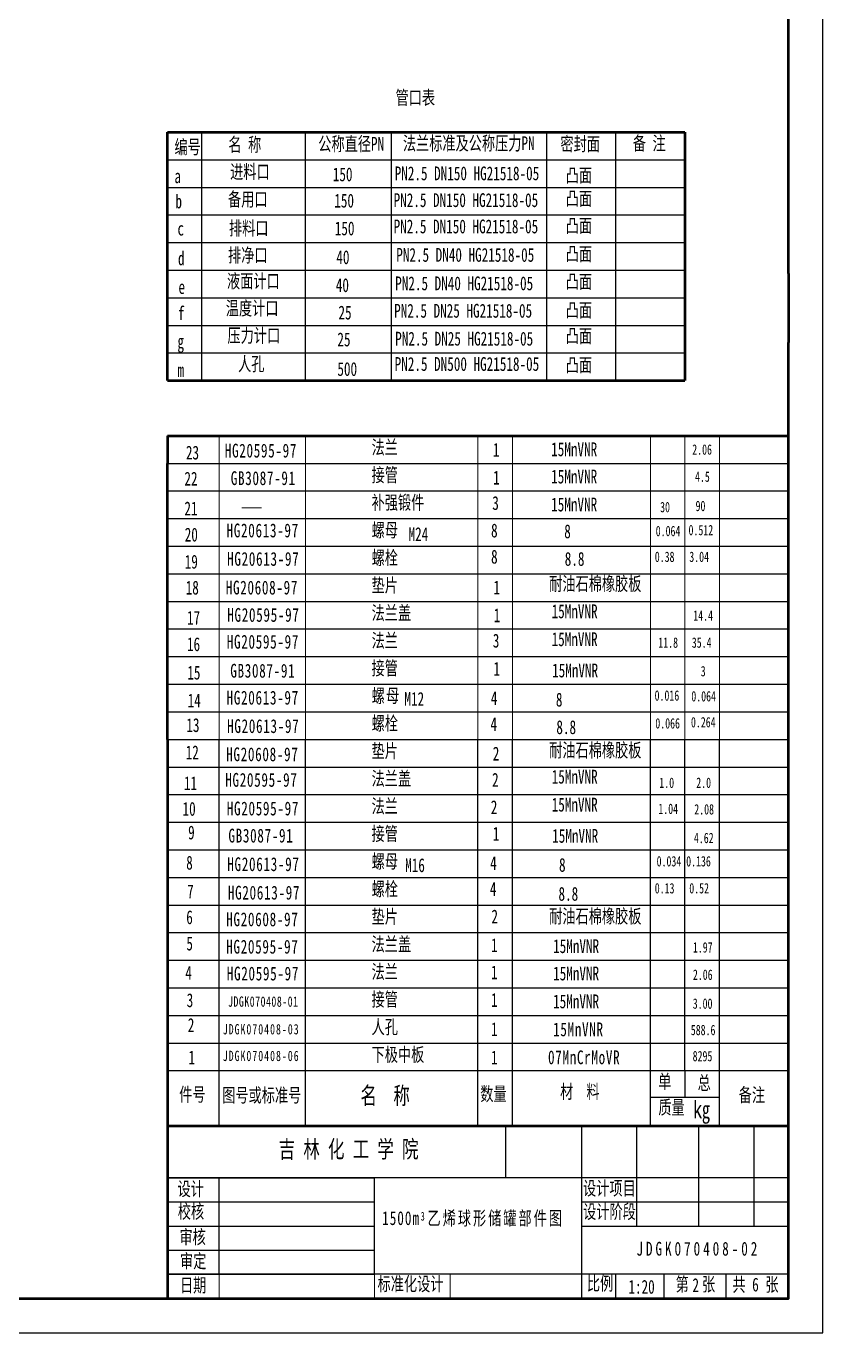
# Model space of a CAD drawing. Header units: millimetres. Extents: x -3246 to -2405, y -984 to -390.
# Drawn here: x -2636.2 to -2405.2, y -983.8 to -605 of the extents above; entities that cross this region are included whole.
import ezdxf

# ---------------------------------------------------------------- set-up
doc = ezdxf.new("R2010")
doc.units = ezdxf.units.MM
for name, color, linetype, lineweight in [('图层1', 180, 'Continuous', 50), ('文字', 7, 'Continuous', 18), ('轮廓线', 170, 'Continuous', 50)]:
    doc.layers.add(name, color=color, linetype=linetype, lineweight=lineweight)
doc.styles.add('技术说明', font='txt.shx', dxfattribs={"width": 0.7, "height": 4, "bigfont": 'gbcbig.shx'})

msp = doc.modelspace()

# ---------------------------------------------------------------- linework, layer by layer
for p, q in [((-2595.239, -635.762), (-2555.239, -635.762)), ((-2595.239, -635.762), (-2555.239, -635.762)), ((-2595.239, -635.762), (-2555.239, -635.762)), ((-2585.239, -707.762), (-2585.239, -635.762)), ((-2555.239, -707.762), (-2555.239, -635.762)), ((-2555.239, -707.762), (-2555.239, -635.762)), ((-2555.239, -635.762), (-2465.239, -635.762)), ((-2555.239, -635.762), (-2465.239, -635.762)), ((-2555.239, -635.762), (-2465.239, -635.762)), ((-2530.239, -707.762), (-2530.239, -635.762)), ((-2485.239, -707.762), (-2485.239, -635.762)), ((-2465.239, -707.762), (-2465.239, -635.762)), ((-2465.239, -707.762), (-2465.239, -635.762)), ((-2465.239, -635.762), (-2445.239, -635.762)), ((-2465.239, -635.762), (-2445.239, -635.762)), ((-2465.239, -635.762), (-2445.239, -635.762)), ((-2595.239, -643.762), (-2555.239, -643.762)), ((-2555.239, -643.762), (-2465.239, -643.762)), ((-2465.239, -643.762), (-2445.239, -643.762)), ((-2595.239, -651.762), (-2555.239, -651.762)), ((-2555.239, -651.762), (-2465.239, -651.762)), ((-2465.239, -651.762), (-2445.239, -651.762)), ((-2595.239, -659.762), (-2555.239, -659.762)), ((-2555.239, -659.762), (-2465.239, -659.762)), ((-2465.239, -659.762), (-2445.239, -659.762)), ((-2595.239, -667.762), (-2555.239, -667.762)), ((-2555.239, -667.762), (-2465.239, -667.762)), ((-2465.239, -667.762), (-2445.239, -667.762)), ((-2595.239, -675.762), (-2555.239, -675.762)), ((-2555.239, -675.762), (-2465.239, -675.762)), ((-2465.239, -675.762), (-2445.239, -675.762)), ((-2595.239, -683.762), (-2555.239, -683.762)), ((-2555.239, -683.762), (-2465.239, -683.762)), ((-2465.239, -683.762), (-2445.239, -683.762)), ((-2595.239, -691.762), (-2555.239, -691.762)), ((-2555.239, -691.762), (-2465.239, -691.762)), ((-2465.239, -691.762), (-2445.239, -691.762)), ((-2595.239, -699.762), (-2555.239, -699.762)), ((-2555.239, -699.762), (-2465.239, -699.762)), ((-2465.239, -699.762), (-2445.239, -699.762)), ((-2595.239, -707.762), (-2555.239, -707.762)), ((-2547.374, -707.762), (-2465.239, -707.762)), ((-2465.239, -707.762), (-2445.239, -707.762)), ((-2595.239, -731.762), (-2415.239, -731.762)), ((-2595.239, -731.762), (-2415.239, -731.762)), ((-2595.239, -731.762), (-2415.239, -731.762)), ((-2595.239, -731.762), (-2415.239, -731.762)), ((-2595.239, -739.762), (-2415.239, -739.762)), ((-2595.239, -739.762), (-2415.239, -739.762)), ((-2595.239, -739.762), (-2415.239, -739.762)), ((-2595.239, -739.762), (-2415.239, -739.762)), ((-2595.239, -747.762), (-2415.239, -747.762)), ((-2595.239, -747.762), (-2415.239, -747.762)), ((-2595.239, -747.762), (-2415.239, -747.762)), ((-2595.239, -747.762), (-2415.239, -747.762)), ((-2595.239, -755.762), (-2415.239, -755.762)), ((-2595.239, -755.762), (-2415.239, -755.762)), ((-2595.239, -755.762), (-2415.239, -755.762)), ((-2595.239, -755.762), (-2415.239, -755.762)), ((-2595.239, -763.762), (-2415.239, -763.762)), ((-2595.239, -763.762), (-2415.239, -763.762)), ((-2595.239, -763.762), (-2415.239, -763.762)), ((-2595.239, -763.762), (-2415.239, -763.762)), ((-2595.239, -771.762), (-2415.239, -771.762)), ((-2595.239, -771.762), (-2415.239, -771.762)), ((-2595.239, -771.762), (-2415.239, -771.762)), ((-2595.239, -771.762), (-2415.239, -771.762)), ((-2595.239, -779.762), (-2415.239, -779.762)), ((-2595.239, -779.762), (-2415.239, -779.762)), ((-2595.239, -779.762), (-2415.239, -779.762)), ((-2595.239, -779.762), (-2415.239, -779.762)), ((-2595.239, -787.762), (-2415.239, -787.762)), ((-2595.239, -787.762), (-2415.239, -787.762)), ((-2595.239, -787.762), (-2415.239, -787.762)), ((-2595.239, -787.762), (-2415.239, -787.762)), ((-2595.239, -795.762), (-2415.239, -795.762)), ((-2595.239, -795.762), (-2415.239, -795.762)), ((-2595.239, -795.762), (-2415.239, -795.762)), ((-2595.239, -795.762), (-2415.239, -795.762)), ((-2595.239, -803.762), (-2415.239, -803.762)), ((-2595.239, -803.762), (-2415.239, -803.762)), ((-2595.239, -803.762), (-2415.239, -803.762)), ((-2595.239, -803.762), (-2415.239, -803.762)), ((-2595.239, -811.762), (-2415.239, -811.762)), ((-2595.239, -811.762), (-2415.239, -811.762)), ((-2595.239, -811.762), (-2415.239, -811.762)), ((-2595.239, -811.762), (-2415.239, -811.762)), ((-2580.239, -923.762), (-2580.239, -811.762)), ((-2555.239, -923.762), (-2555.239, -811.762)), ((-2505.239, -923.762), (-2505.239, -811.762)), ((-2495.239, -923.762), (-2495.239, -811.762)), ((-2455.239, -923.762), (-2455.239, -811.762)), ((-2445.239, -907.762), (-2445.239, -811.762)), ((-2435.239, -923.762), (-2435.239, -811.762)), ((-2595.239, -819.762), (-2415.239, -819.762)), ((-2595.239, -819.762), (-2415.239, -819.762)), ((-2595.239, -819.762), (-2415.239, -819.762)), ((-2595.239, -819.762), (-2415.239, -819.762)), ((-2595.239, -827.762), (-2415.239, -827.762)), ((-2595.239, -835.762), (-2415.239, -835.762)), ((-2595.239, -843.762), (-2415.239, -843.762)), ((-2595.239, -851.762), (-2415.239, -851.762)), ((-2595.239, -859.762), (-2415.239, -859.762)), ((-2595.239, -867.762), (-2415.239, -867.762)), ((-2595.239, -875.762), (-2415.239, -875.762)), ((-2595.239, -883.762), (-2415.239, -883.762)), ((-2595.239, -891.762), (-2415.239, -891.762)), ((-2595.239, -899.762), (-2415.239, -899.762)), ((-2595.239, -907.762), (-2415.239, -907.762)), ((-2445.239, -907.762), (-2445.239, -915.474)), ((-2455.239, -915.474), (-2435.239, -915.474)), ((-2497.239, -923.762), (-2497.239, -938.762)), ((-2475.239, -923.762), (-2475.239, -973.762)), ((-2459.239, -923.762), (-2459.239, -952.804)), ((-2441.239, -923.762), (-2441.239, -952.804)), ((-2425.239, -923.762), (-2425.239, -952.804)), ((-2595.239, -938.762), (-2415.239, -938.762)), ((-2595.239, -938.783), (-2535.239, -938.783)), ((-2580.239, -966.762), (-2580.239, -938.762)), ((-2535.239, -966.762), (-2535.239, -938.762)), ((-2415.239, -937.762), (-2415.239, -937.762)), ((-2595.239, -945.783), (-2535.239, -945.783)), ((-2475.239, -945.783), (-2415.239, -945.783)), ((-2595.239, -952.804), (-2535.239, -952.804)), ((-2475.239, -952.804), (-2415.239, -952.804)), ((-2595.239, -959.826), (-2535.239, -959.826)), ((-2415.239, -966.762), (-2595.239, -966.762)), ((-2595.239, -966.762), (-2580.239, -966.762)), ((-2580.239, -966.762), (-2535.239, -966.762)), ((-2465.239, -973.762), (-2465.239, -966.762)), ((-2451.239, -973.762), (-2451.239, -966.762)), ((-2433.239, -973.762), (-2433.239, -966.762))]:
    msp.add_line(p, q)
msp.add_lwpolyline([(-3246.239, -983.762), (-2405.239, -983.762), (-2405.239, -389.762), (-3246.239, -389.762)], close=True)
at = {"layer": '图层1'}
for points in [[(-2415.239, -676.762), (-2415.239, -399.762), (-2808.239, -399.762)], [(-2808.239, -973.762), (-2415.239, -973.762), (-2415.239, -696.762)]]:
    msp.add_lwpolyline(points, dxfattribs=at)
at = {"layer": '文字'}
for p, q in [((-2580.239, -731.762), (-2580.239, -723.762)), ((-2555.239, -731.762), (-2555.239, -723.762)), ((-2505.239, -731.762), (-2505.239, -723.762)), ((-2495.239, -731.762), (-2495.239, -723.762)), ((-2455.239, -731.762), (-2455.239, -723.762)), ((-2445.239, -731.762), (-2445.239, -723.762)), ((-2435.239, -731.762), (-2435.239, -723.762)), ((-2580.239, -811.762), (-2580.239, -731.762)), ((-2555.239, -811.762), (-2555.239, -731.762)), ((-2505.239, -811.762), (-2505.239, -731.762)), ((-2495.239, -811.762), (-2495.239, -731.762)), ((-2455.239, -811.762), (-2455.239, -731.762)), ((-2445.239, -811.762), (-2445.239, -731.762)), ((-2435.239, -811.762), (-2435.239, -731.762)), ((-2573.664, -744.634), (-2567.921, -744.634)), ((-2580.239, -966.762), (-2580.239, -973.762)), ((-2535.239, -966.762), (-2535.239, -973.762)), ((-2513.251, -966.762), (-2513.251, -973.762))]:
    msp.add_line(p, q, dxfattribs=at)
at = {"layer": '轮廓线'}
for p, q in [((-2595.239, -707.762), (-2595.239, -635.762)), ((-2595.239, -635.762), (-2555.239, -635.762)), ((-2555.239, -635.762), (-2465.239, -635.762)), ((-2465.239, -635.762), (-2445.239, -635.762)), ((-2445.239, -635.762), (-2445.239, -707.762)), ((-2415.239, -676.762), (-2415.239, -696.762)), ((-2595.239, -707.762), (-2555.239, -707.762)), ((-2595.239, -707.762), (-2555.239, -707.762)), ((-2555.239, -707.762), (-2465.239, -707.762)), ((-2555.239, -707.762), (-2465.239, -707.762)), ((-2465.239, -707.762), (-2445.239, -707.762)), ((-2465.239, -707.762), (-2445.239, -707.762)), ((-2595.239, -723.762), (-2595.239, -731.762)), ((-2595.239, -723.762), (-2415.239, -723.762)), ((-2595.239, -811.762), (-2595.239, -731.762)), ((-2595.239, -811.762), (-2595.239, -973.762)), ((-2595.239, -923.762), (-2415.239, -923.762))]:
    msp.add_line(p, q, dxfattribs=at)

# ---------------------------------------------------------------- texts
at = {"style": '技术说明'}
for s, insert, char_height, width, attachment_point in [('{\\fSimSun|b0|i0|c134|p2;1}', (-2500.875, -725.836), 4, 9.60986, 1), ('{\\fSimSun|b0|i0|c134|p2;1}', (-2500.808, -733.891), 4, 9.60986, 1), ('{\\fSimSun|b0|i0|c134|p2;3}', (-2500.109, -743.29), 4, 9.44417, 5), ('{\\fSimSun|b0|i0|c134|p2;8}', (-2500.458, -751.25), 4, 10.43829, 5), ('{\\fSimSun|b0|i0|c134|p2;8}', (-2500.458, -758.847), 4, 10.43829, 5), ('{\\fSimSun|b0|i0|c134|p2;1}', (-2500.727, -765.732), 4, 9.60986, 1), ('{\\fSimSun|b0|i0|c134|p2;1}', (-2500.66, -773.786), 4, 9.60986, 1), ('{\\fSimSun|b0|i0|c134|p2;3}', (-2499.961, -783.186), 4, 9.44417, 5), ('{\\fSimSun|b0|i0|c134|p2;1}', (-2500.727, -789.297), 4, 9.60986, 1), ('{\\fSimSun|b0|i0|c134|p2;4}', (-2500.525, -799.796), 4, 10.10692, 5), ('{\\fSimSun|b0|i0|c134|p2;13}', (-2589.727, -805.616), 4, 9.60986, 1), ('{\\fSimSun|b0|i0|c134|p2;4}', (-2500.621, -807.314), 4, 10.10692, 5), ('{\\fSimSun|b0|i0|c134|p2;12}', (-2589.927, -813.53), 4, 9.60986, 1), ('{\\fSimSun|b0|i0|c134|p2;2}', (-2500.916, -813.883), 4, 10.43829, 1), ('{\\fSimSun|b0|i0|c134|p2;2}', (-2501.111, -821.461), 4, 10.43829, 1), ('{\\fSimSun|b0|i0|c134|p2;11}', (-2590.424, -822.471), 4, 9.60986, 1), ('{\\fSimSun|b0|i0|c134|p2;10}', (-2588.925, -831.922), 4, 9.60986, 5), ('{\\fSimSun|b0|i0|c134|p2;2}', (-2501.499, -829.427), 4, 10.43829, 1), ('{\\fSimSun|b0|i0|c134|p2;9}', (-2588.263, -838.772), 4, 9.77554, 5), ('{\\fSimSun|b0|i0|c134|p2;1}', (-2500.921, -837.092), 4, 9.60986, 1), ('{\\fSimSun|b0|i0|c134|p2;8}', (-2588.819, -847.537), 4, 10.43829, 5), ('{\\fSimSun|b0|i0|c134|p2;4}', (-2500.719, -847.592), 4, 10.10692, 5), ('{\\fSimSun|b0|i0|c134|p2;7}', (-2588.551, -855.839), 4, 10.10692, 5), ('{\\fSimSun|b0|i0|c134|p2;4}', (-2500.815, -855.109), 4, 10.10692, 5), ('{\\fSimSun|b0|i0|c134|p2;6}', (-2588.804, -863.331), 4, 7.7873, 5), ('{\\fSimSun|b0|i0|c134|p2;2}', (-2501.305, -861.096), 4, 10.43829, 1), ('{\\fSimSun|b0|i0|c134|p2;5}', (-2588.773, -870.948), 4, 9.77554, 5), ('{\\fSimSun|b0|i0|c134|p2;1}', (-2501.415, -869.413), 4, 9.60986, 1), ('{\\fSimSun|b0|i0|c134|p2;4}', (-2589.073, -879.392), 4, 10.10692, 5), ('{\\fSimSun|b0|i0|c134|p2;1}', (-2501.415, -877.275), 4, 9.60986, 1), ('{\\fSimSun|b0|i0|c134|p2;3}', (-2588.678, -887.389), 4, 9.44417, 5), ('{\\fSimSun|b0|i0|c134|p2;1}', (-2501.415, -885.277), 4, 9.60986, 1), ('{\\fSimSun|b0|i0|c134|p2;2}', (-2589.305, -892.549), 4, 10.43829, 1), ('\\pt15;{\\fSimSun|b0|i0|c134|p2;\\T1.2;JDGK070408-03}', (-2579.175, -894.252), 3, 43.20711, 1), ('{\\fSimSun|b0|i0|c134|p2;1}', (-2501.415, -893.745), 4, 9.60986, 1), ('{\\fSimSun|b0|i0|c134|p2;1}', (-2589.101, -901.947), 4, 9.60986, 1), ('\\T1.2;\\pt15;{\\fSimSun|b0|i0|c134|p2;JDGK070408-06}', (-2579.175, -901.985), 3, 43.20711, 1), ('{\\fSimSun|b0|i0|c134|p2;1}', (-2501.415, -901.947), 4, 9.60986, 1), ('{\\fSimSun|b0|i0|c134|p2;单}', (-2452.979, -908.906), 4, 6.04893, 1), ('{\\fSimSun|b0|i0|c134|p2;总}', (-2441.532, -909.318), 4, 6.31193, 1), ('{\\fSimSun|b0|i0|c134|p2;材  料}', (-2481.388, -911.811), 4, 39.85567, 1), ('{\\fSimSun|b0|i0|c134|p2;备注}', (-2429.629, -912.779), 4, 16.07326, 1), ('{\\fSimSun|b0|i0|c134|p2;质量}', (-2452.925, -916.399), 4, 13.28134, 1), ('{\\fArial|b0|i0|c0|p32;k\\fSimSun|b0|i0|c134|p2;g}', (-2442.753, -916.549), 5, 5.24561, 1), ('{\\fSimSun|b0|i0|c134|p2;吉 林 化 工 学 院}', (-2562.981, -928.008), 5, 50.99774, 1), ('\\T1.15;{\\fSimSun|b0|i0|c134|p2;1500m 乙烯球形储罐部件图}', (-2532.964, -948.511), 4, 59.00733, 1)]:
    msp.add_mtext(s, dxfattribs=dict(at, insert=insert, char_height=char_height, width=width, attachment_point=attachment_point))
at = {"insert": (-2473.642, -967.436), "char_height": 4, "attachment_point": 1, "style": '技术说明'}
msp.add_mtext('{\\fSimSun|b0|i0|c134|p2;比例}', dxfattribs=at)
at = {"layer": '文字', "attachment_point": 1, "style": '技术说明'}
for s, insert, char_height, width in [('{\\fSimSun|b0|i0|c134|p2;管口表}', (-2529.1, -623.764), 4, 42.07382), ('{\\fSimSun|b0|i0|c134|p2;编号}', (-2593.171, -638.049), 4, 7.9318), ('{\\fSimSun|b0|i0|c134|p2;名 称}', (-2577.549, -637.357), 4, 20.57268), ('{\\fSimSun|b0|i0|c134|p2;公称直径PN}', (-2551.488, -637.157), 4, 20.90616), ('{\\fSimSun|b0|i0|c134|p2;法兰标准及公称压力PN}', (-2526.972, -636.986), 4, 41.39038), ('{\\fSimSun|b0|i0|c134|p2;密封面}', (-2481.306, -637.162), 4, 21.84), ('{\\fSimSun|b0|i0|c134|p2;备 注}', (-2460.332, -636.991), 4, 13.88656), ('{\\fSimSun|b0|i0|c134|p2;a}', (-2593.182, -646.541), 4, 5.55073), ('{\\fSimSun|b0|i0|c134|p2;进料口}', (-2577.036, -645.244), 4, 15.5084), ('{\\fSimSun|b0|i0|c134|p2;150}', (-2547.281, -645.997), 4, 10.5805), ('{\\fSimSun|b0|i0|c134|p2;PN2.5 DN150 HG21518-05}', (-2529.346, -645.712), 4, 51.02877), ('{\\fSimSun|b0|i0|c134|p2;凸面}', (-2479.768, -646.301), 4, 8.28), ('{\\fSimSun|b0|i0|c134|p2;b}', (-2592.89, -653.84), 4, 4.52823), ('{\\fSimSun|b0|i0|c134|p2;备用口}', (-2577.649, -653.219), 4, 13.04445), ('{\\fSimSun|b0|i0|c134|p2;150}', (-2546.85, -653.614), 4, 10.5805), ('{\\fSimSun|b0|i0|c134|p2;PN2.5 DN150 HG21518-05}', (-2529.657, -653.472), 4, 51.02877), ('{\\fSimSun|b0|i0|c134|p2;凸面}', (-2479.768, -653.03), 4, 8.28), ('{\\fSimSun|b0|i0|c134|p2;c}', (-2592.305, -661.723), 4, 3.94394), ('{\\fSimSun|b0|i0|c134|p2;排料口}', (-2577.373, -661.613), 4, 14.63877), ('{\\fSimSun|b0|i0|c134|p2;150}', (-2546.706, -661.663), 4, 10.5805), ('{\\fSimSun|b0|i0|c134|p2;PN2.5 DN150 HG21518-05}', (-2529.657, -661.093), 4, 51.02877), ('{\\fSimSun|b0|i0|c134|p2;凸面}', (-2479.768, -660.892), 4, 8.28), ('{\\fSimSun|b0|i0|c134|p2;d}', (-2592.159, -670.335), 4, 2.62929), ('{\\fSimSun|b0|i0|c134|p2;排净口}', (-2577.641, -669.432), 4, 13.04445), ('{\\fSimSun|b0|i0|c134|p2;40}', (-2546.256, -670.012), 4, 10.5805), ('{\\fSimSun|b0|i0|c134|p2;PN2.5 DN40 HG21518-05}', (-2528.892, -669.342), 4, 51.02877), ('{\\fSimSun|b0|i0|c134|p2;凸面}', (-2479.768, -669.047), 4, 8.28), ('{\\fSimSun|b0|i0|c134|p2;液面计口}', (-2577.951, -676.93), 4, 15.98), ('{\\fSimSun|b0|i0|c134|p2;PN2.5 DN40 HG21518-05}', (-2529.198, -677.591), 4, 51.02877), ('{\\fSimSun|b0|i0|c134|p2;凸面}', (-2479.768, -677.063), 4, 8.28), ('{\\fSimSun|b0|i0|c134|p2;e}', (-2592.013, -678.656), 4, 3.79787), ('{\\fSimSun|b0|i0|c134|p2;40}', (-2546.409, -678.108), 4, 7.796), ('{\\fSimSun|b0|i0|c134|p2;温度计口}', (-2578.292, -684.803), 4, 16.43333), ('{\\fSimSun|b0|i0|c134|p2;PN2.5 DN25 HG21518-05}', (-2529.504, -685.534), 4, 51.02877), ('{\\fSimSun|b0|i0|c134|p2;凸面}', (-2479.768, -685.355), 4, 8.28), ('{\\fSimSun|b0|i0|c134|p2;f}', (-2592.159, -686.246), 4, 6.92042), ('{\\fSimSun|b0|i0|c134|p2;25}', (-2545.645, -686.052), 4, 5.50306), ('{\\fSimSun|b0|i0|c134|p2;压力计口}', (-2577.801, -692.7), 4, 16.26667), ('{\\fSimSun|b0|i0|c134|p2;凸面}', (-2479.768, -692.827), 4, 8.28), ('{\\fSimSun|b0|i0|c134|p2;g}', (-2592.305, -694.421), 4, 3.6518), ('{\\fSimSun|b0|i0|c134|p2;25}', (-2545.951, -693.843), 4, 5.50306), ('{\\fSimSun|b0|i0|c134|p2;PN2.5 DN25 HG21518-05}', (-2529.198, -693.631), 4, 51.02877), ('{\\fSimSun|b0|i0|c134|p2;人孔}', (-2574.74, -700.943), 4, 13.6242), ('{\\fSimSun|b0|i0|c134|p2;m}', (-2592.305, -702.741), 4, 4.52823), ('{\\fSimSun|b0|i0|c134|p2;500}', (-2545.951, -702.416), 4, 6.05231), ('{\\fSimSun|b0|i0|c134|p2;PN2.5 DN500 HG21518-05}', (-2529.351, -700.963), 4, 51.02877), ('{\\fSimSun|b0|i0|c134|p2;凸面}', (-2479.768, -701.272), 4, 8.28), ('{\\fSimSun|b0|i0|c134|p2;23}', (-2589.855, -726.632), 4, 4.80356), ('{\\fSimSun|b0|i0|c134|p2;\\T1.1;HG20595-97}', (-2578.585, -726.063), 4, 19.09874), ('{\\fSimSun|b0|i0|c134|p2;法兰}', (-2536.041, -725.093), 4, 11.25934), ('{\\fSimSun|b0|i0|c134|p2;15MnVNR}', (-2483.99, -725.678), 4, 15.02028), ('{\\fSimSun|b0|i0|c134|p2;2.06}', (-2443.099, -726.251), 3, 10.53547), ('{\\fSimSun|b0|i0|c134|p2;22}', (-2590.293, -734.192), 4, 4.96094), ('{\\fSimSun|b0|i0|c134|p2;\\T1.1;GB3087-91}', (-2576.858, -734.05), 4, 20.54545), ('{\\fSimSun|b0|i0|c134|p2;接管}', (-2536.041, -733.093), 4, 13.73578), ('{\\fSimSun|b0|i0|c134|p2;15MnVNR}', (-2483.99, -733.589), 4, 15.02028), ('{\\fSimSun|b0|i0|c134|p2;4.5}', (-2442.297, -734.107), 3, 8.61653), ('{\\fSimSun|b0|i0|c134|p2;补强锻件}', (-2536.041, -741.093), 4, 18.84351), ('{\\fSimSun|b0|i0|c134|p2;15MnVNR}', (-2483.99, -741.684), 4, 15.02028), ('{\\fSimSun|b0|i0|c134|p2;21}', (-2590.294, -742.831), 4, 4.39933), ('{\\fSimSun|b0|i0|c134|p2;30}', (-2452.406, -742.926), 3, 3.85096), ('{\\fSimSun|b0|i0|c134|p2;90}', (-2442.136, -742.605), 3, 4.01142), ('{\\fSimSun|b0|i0|c134|p2;\\T1.1;HG20613-97}', (-2578.073, -749.206), 4, 18.83332), ('{\\fSimSun|b0|i0|c134|p2;螺母}', (-2536.041, -749.093), 4, 8.38012), ('{\\fSimSun|b0|i0|c134|p2;8}', (-2480.198, -749.458), 4, 10.41941), ('{\\fSimSun|b0|i0|c134|p2;0.512}', (-2444.173, -749.594), 3, 7.06531), ('{\\fSimSun|b0|i0|c134|p2;20}', (-2590.201, -750.407), 4, 5.70976), ('{\\fSimSun|b0|i0|c134|p2;M24}', (-2525.318, -750.275), 4, 8.0164), ('{\\fSimSun|b0|i0|c134|p2;0.064}', (-2453.684, -749.866), 3, 6.92943), ('{\\fSimSun|b0|i0|c134|p2;\\T1.1;HG20613-97}', (-2577.917, -757.449), 4, 18.83332), ('{\\fSimSun|b0|i0|c134|p2;螺栓}', (-2536.041, -757.093), 4, 12.55097), ('{\\fSimSun|b0|i0|c134|p2;0.38   3.04}', (-2453.955, -757.332), 3, 25.23822), ('{\\fSimSun|b0|i0|c134|p2;19}', (-2590.201, -758.265), 4, 6.27138), ('{\\fSimSun|b0|i0|c134|p2;垫片}', (-2536.041, -765.093), 4, 13.33301), ('{\\fSimSun|b0|i0|c134|p2;耐油石棉橡胶板}', (-2484.567, -764.641), 4, 30.01091), ('{\\fSimSun|b0|i0|c134|p2;18}', (-2589.916, -765.77), 4, 5.61616), ('{\\fSimSun|b0|i0|c134|p2;\\T1.1;HG20608-97}', (-2578.304, -765.755), 4, 19.09874), ('{\\fSimSun|b0|i0|c134|p2;法兰盖}', (-2536.041, -773.093), 4, 14.47289), ('{\\fSimSun|b0|i0|c134|p2;17}', (-2589.542, -774.506), 4, 5.14815), ('{\\fSimSun|b0|i0|c134|p2;\\T1.1;HG20595-97}', (-2577.862, -773.678), 4, 19.09874), ('{\\fSimSun|b0|i0|c134|p2;15MnVNR}', (-2483.861, -772.636), 4, 15.02028), ('{\\fSimSun|b0|i0|c134|p2;14.4}', (-2442.799, -774.36), 3, 7.40905), ('{\\fSimSun|b0|i0|c134|p2;16}', (-2589.542, -782.177), 4, 5.80337), ('{\\fSimSun|b0|i0|c134|p2;\\T1.1;HG20595-97}', (-2578.012, -781.463), 4, 19.09874), ('{\\fSimSun|b0|i0|c134|p2;法兰}', (-2536.041, -781.093), 4, 8.38012), ('{\\fSimSun|b0|i0|c134|p2;15MnVNR}', (-2483.861, -780.732), 4, 15.02028), ('{\\fSimSun|b0|i0|c134|p2;11.8}', (-2452.933, -782.205), 3, 6.67), ('{\\fSimSun|b0|i0|c134|p2;35.4}', (-2443.228, -782.205), 3, 7.395), ('{\\fSimSun|b0|i0|c134|p2;15}', (-2589.449, -790.408), 4, 4.68014), ('{\\fSimSun|b0|i0|c134|p2;\\T1.1;GB3087-91}', (-2576.994, -789.863), 4, 20.54545), ('{\\fSimSun|b0|i0|c134|p2;接管}', (-2536.041, -789.093), 4, 8.38012), ('{\\fSimSun|b0|i0|c134|p2;15MnVNR}', (-2483.719, -789.782), 4, 15.02028), ('{\\fSimSun|b0|i0|c134|p2;3}', (-2440.644, -790.492), 3, 4.42468), ('{\\fSimSun|b0|i0|c134|p2;14}', (-2589.354, -798.488), 4, 5.99057), ('{\\fSimSun|b0|i0|c134|p2;\\T1.1;HG20613-97}', (-2578.073, -797.668), 4, 18.83332), ('{\\fSimSun|b0|i0|c134|p2;\\T1.1;螺母}', (-2536.041, -797.093), 4, 8.38012), ('{\\fSimSun|b0|i0|c134|p2;M12}', (-2526.526, -798.028), 4, 10.32622), ('{\\fSimSun|b0|i0|c134|p2;8}', (-2482.624, -798.234), 4, 10.41941), ('{\\fSimSun|b0|i0|c134|p2;0.016}', (-2454.013, -797.538), 3, 5.59323), ('{\\fSimSun|b0|i0|c134|p2;0.064}', (-2443.365, -797.753), 3, 6.99153), ('{\\fSimSun|b0|i0|c134|p2;\\T1.1;HG20613-97}', (-2577.917, -805.911), 4, 18.83332), ('{\\fSimSun|b0|i0|c134|p2;螺栓}', (-2536.041, -805.093), 4, 12.55097), ('{\\fSimSun|b0|i0|c134|p2;0.066}', (-2453.798, -805.599), 3, 7.42178), ('{\\fSimSun|b0|i0|c134|p2;0.264}', (-2443.472, -805.276), 3, 6.66885), ('{\\fSimSun|b0|i0|c134|p2;\\T1.1;HG20608-97}', (-2578.168, -814.081), 4, 19.09874), ('{\\fSimSun|b0|i0|c134|p2;垫片}', (-2536.041, -813.093), 4, 13.33301), ('{\\fSimSun|b0|i0|c134|p2;耐油石棉橡胶板}', (-2484.567, -812.875), 4, 30.01091), ('{\\fSimSun|b0|i0|c134|p2;\\T1.1;HG20595-97}', (-2578.449, -821.489), 4, 19.09874), ('{\\fSimSun|b0|i0|c134|p2;法兰盖}', (-2536.041, -821.093), 4, 14.47289), ('{\\fSimSun|b0|i0|c134|p2;15MnVNR}', (-2483.839, -820.576), 4, 15.02028), ('{\\fSimSun|b0|i0|c134|p2;1.0}', (-2452.641, -822.818), 3, 7.14667), ('{\\fSimSun|b0|i0|c134|p2;2.0}', (-2441.936, -822.818), 3, 5.34523), ('{\\fSimSun|b0|i0|c134|p2;法兰}', (-2536.041, -829.093), 4, 11.25934), ('{\\fSimSun|b0|i0|c134|p2;15MnVNR}', (-2483.839, -828.672), 4, 15.02028), ('{\\fSimSun|b0|i0|c134|p2;\\T1.1;HG20595-97}', (-2578.012, -829.788), 4, 19.09874), ('{\\fSimSun|b0|i0|c134|p2;1.04}', (-2452.927, -830.377), 3, 7.30667), ('{\\fSimSun|b0|i0|c134|p2;2.08}', (-2442.507, -830.519), 3, 9.72), ('{\\fSimSun|b0|i0|c134|p2;接管}', (-2536.041, -837.093), 4, 13.73578), ('{\\fSimSun|b0|i0|c134|p2;\\T1.1;GB3087-91}', (-2577.539, -837.644), 4, 20.54545), ('{\\fSimSun|b0|i0|c134|p2;15MnVNR}', (-2483.697, -837.722), 4, 15.02028), ('{\\fSimSun|b0|i0|c134|p2;4.62}', (-2442.616, -838.82), 3, 9.28083), ('{\\fSimSun|b0|i0|c134|p2;螺母}', (-2536.041, -845.093), 4, 8.38012), ('{\\fSimSun|b0|i0|c134|p2;\\T1.1;HG20613-97}', (-2577.854, -845.935), 4, 18.83332), ('{\\fSimSun|b0|i0|c134|p2;M16}', (-2526.311, -846.219), 4, 7.29433), ('{\\fSimSun|b0|i0|c134|p2;8}', (-2481.708, -846.128), 4, 6.13438), ('{\\fSimSun|b0|i0|c134|p2;0.034 0.136}', (-2453.424, -845.576), 3, 24.35017), ('{\\fSimSun|b0|i0|c134|p2;\\T1.1;HG20613-97}', (-2577.699, -854.177), 4, 18.83332), ('{\\fSimSun|b0|i0|c134|p2;螺栓}', (-2536.041, -853.093), 4, 12.55097), ('{\\fSimSun|b0|i0|c134|p2;8.8}', (-2481.869, -854.516), 4, 11.78447), ('{\\fSimSun|b0|i0|c134|p2;0.13   0.52}', (-2453.96, -853.4), 3, 22.41932), ('{\\fSimSun|b0|i0|c134|p2;\\T1.1;HG20608-97}', (-2578.168, -861.911), 4, 19.09874), ('{\\fSimSun|b0|i0|c134|p2;垫片}', (-2536.041, -861.093), 4, 13.33301), ('{\\fSimSun|b0|i0|c134|p2;耐油石棉橡胶板}', (-2484.567, -860.989), 4, 30.01091), ('{\\fSimSun|b0|i0|c134|p2;\\T1.1;HG20595-97}', (-2578.168, -869.842), 4, 19.09874), ('{\\fSimSun|b0|i0|c134|p2;法兰盖}', (-2536.041, -869.093), 4, 14.47289), ('{\\fSimSun|b0|i0|c134|p2;15MnVNR}', (-2483.429, -869.683), 4, 15.02028), ('{\\fSimSun|b0|i0|c134|p2;1.97}', (-2442.907, -870.536), 3, 7.58108), ('\\T1.1;{\\fSimSun|b0|i0|c134|p2;HG20595-97}', (-2578.012, -877.618), 4, 19.09874), ('{\\fSimSun|b0|i0|c134|p2;法兰}', (-2536.041, -877.093), 4, 19.09874), ('{\\fSimSun|b0|i0|c134|p2;15MnVNR}', (-2483.429, -877.594), 4, 15.02028), ('{\\fSimSun|b0|i0|c134|p2;2.06}', (-2442.907, -878.45), 3, 5.97333), ('{\\fSimSun|b0|i0|c134|p2;\\H0.75x;\\T1.1;JDGK070408-01}', (-2577.646, -886.242), 4, 19.09874), ('{\\fSimSun|b0|i0|c134|p2;接管}', (-2536.041, -885.093), 4, 19.09874), ('{\\fSimSun|b0|i0|c134|p2;15MnVNR}', (-2483.429, -885.69), 4, 15.02028), ('\\pt6;{\\fSimSun|b0|i0|c134|p2;3.00}', (-2442.95, -886.827), 3, 8.00533), ('{\\fSimSun|b0|i0|c134|p2;人孔}', (-2536.041, -893.093), 4, 25.85731), ('{\\fSimSun|b0|i0|c134|p2;\\T1.1;15MnVNR}', (-2483.429, -893.8), 4, 15.02028), ('{\\fSimSun|b0|i0|c134|p2;588.6}', (-2443.519, -894.479), 3, 13.61422), ('{\\fSimSun|b0|i0|c134|p2;下极中板}', (-2536.041, -901.093), 4, 25.85731), ('{\\fSimSun|b0|i0|c134|p2;\\T1.1;07MnCrMoVR}', (-2484.902, -901.894), 4, 20.61607), ('{\\fSimSun|b0|i0|c134|p2;8295}', (-2442.979, -902.048), 3, 6.89422), ('{\\fSimSun|b0|i0|c134|p2;件号}', (-2591.793, -912.662), 4, 16.8), ('{\\fSimSun|b0|i0|c134|p2;图号或标准号}', (-2579.331, -912.875), 4, 24.01123), ('{\\fSimSun|b0|i0|c134|p2;名  称}', (-2539.257, -912.5), 5, 16.8), ('{\\fSimSun|b0|i0|c134|p2;数量}', (-2504.543, -912.482), 4, 16.8), ('{\\fSimSun|b0|i0|c134|p2;设计}', (-2592.272, -940.018), 4, 16.8), ('{\\fSimSun|b0|i0|c134|p2;设计项目}', (-2474.755, -939.847), 4, 15.76667), ('{\\fSimSun|b0|i0|c134|p2;校核}', (-2592.212, -946.569), 4, 16.8), ('{\\fSimSun|b0|i0|c134|p2;设计阶段}', (-2474.732, -946.631), 4, 25.26222), ('{\\fSimSun|b0|i0|c134|p2;3}', (-2521.811, -948.703), 2.5, 5.52793), ('{\\fSimSun|b0|i0|c134|p2;审核}', (-2591.737, -953.963), 4, 10.26065), ('{\\fSimSun|b0|i0|c134|p2;\\T1.45;JDGK070408-02}', (-2459.275, -957.377), 4, 35.77102), ('{\\fSimSun|b0|i0|c134|p2;审定}', (-2591.57, -960.955), 4, 10.26133), ('{\\fSimSun|b0|i0|c134|p2;日期}', (-2591.583, -967.934), 4, 13.28344), ('{\\fSimSun|b0|i0|c134|p2;标准化设计}', (-2534.311, -967.557), 4, 21.32267), ('{\\fSimSun|b0|i0|c134|p2;1:20}', (-2461.598, -968.411), 4, 8.14577), ('{\\fSimSun|b0|i0|c134|p2;第  张}', (-2447.903, -967.661), 4, 17.26044), ('{\\fSimSun|b0|i0|c134|p2;2}', (-2443.039, -967.922), 4, 2.56295), ('{\\fSimSun|b0|i0|c134|p2;共 6 张}', (-2431.452, -967.756), 4, 16.92727)]:
    msp.add_mtext(s, dxfattribs=dict(at, insert=insert, char_height=char_height, width=width))
at = {"layer": '文字', "char_height": 4, "attachment_point": 1, "style": '技术说明'}
for insert in [(-2480.055, -757.444), (-2482.482, -806.221)]:
    msp.add_mtext('{\\fSimSun|b0|i0|c134|p2;8.8}', dxfattribs=dict(at, insert=insert))

doc.saveas('drawing.dxf')
